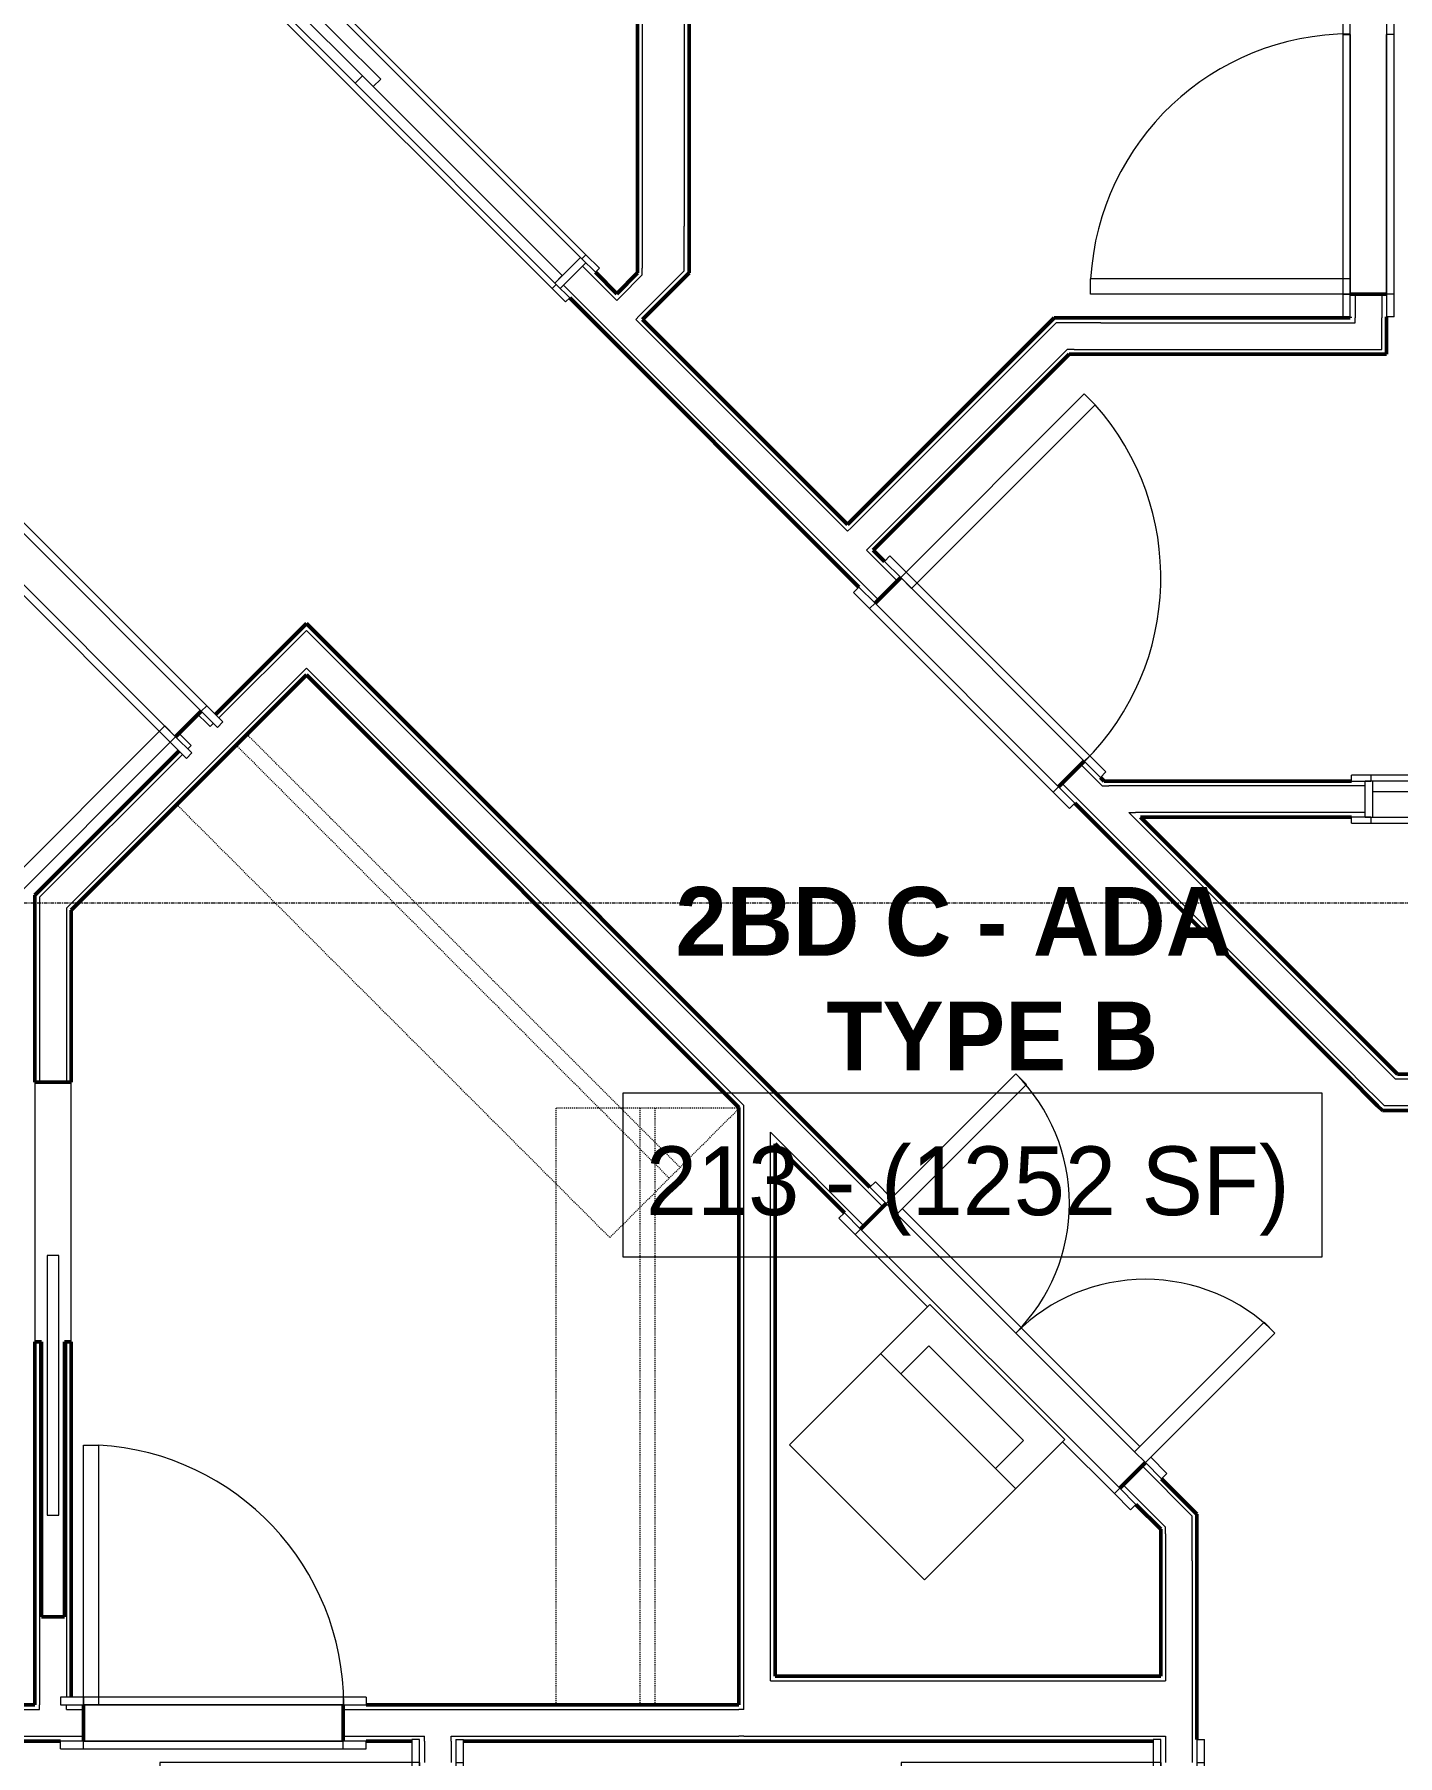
# Model space of a CAD drawing. Header units: inches. Extents: x -4235 to -464, y 9767 to 12359.
# Drawn here: x -2444.6 to -2266.1, y 11423.6 to 11648.9 of the extents above; entities that cross this region are included whole.
import ezdxf

# ---------------------------------------------------------------- set-up
doc = ezdxf.new("R2010")
doc.units = ezdxf.units.IN
doc.header["$MEASUREMENT"] = 0
doc.linetypes.add('Dash', pattern=[0.25, 0.125, -0.125])
doc.linetypes.add('Grid Line 1_2_', pattern=[0.8749999999999999, 0.4999999999999999, -0.125, 0.125, -0.125])
for name, color, linetype, lineweight in [('0-1', 7, 'Continuous', 5), ('0-2', 10, 'Continuous', 9), ('A-AREA-IDEN', 2, 'Continuous', 9), ('A-DOOR-1', 10, 'Continuous', 9), ('A-DOOR-2', 50, 'Continuous', 20), ('A-DOOR-3', 254, 'Continuous', 9), ('A-DOOR-FRAM-1', 10, 'Continuous', 9), ('A-DOOR-FRAM-3', 50, 'Continuous', 20), ('A-WALL-1', 7, 'Continuous', 50), ('A-WALL-2', 250, 'Continuous', 13), ('A-WALL-3', 10, 'Continuous', 9), ('A-WALL-4', 254, 'Continuous', 9), ('I-WALL-1', 7, 'Continuous', 50), ('P-SANR-FIXT-1', 10, 'Continuous', 9), ('Q-CASE-HDLN-1', 10, 'Dash', 9), ('Q-CASE-HDLN-2', 254, 'Dash', 9), ('S-GRID-1', 1, 'Grid Line 1_2_', 9)]:
    doc.layers.add(name, color=color, linetype=linetype, lineweight=lineweight)
doc.styles.add('Century Gothic', font='ufonts.com_century-gothic.ttf', dxfattribs={"height": 8.999999999999991})
doc.styles.add('Century Gothic_B', font='GOTHICB.TTF', dxfattribs={"height": 8.999999999999991})

# ---------------------------------------------------------------- blocks, each defined once
blk = doc.blocks.new('POCKET - FLUSH - 2-10 x 6-8-2882529-BACKGROUND - RCP - 2ND FLOOR')
at = {"layer": 'A-DOOR-2'}
for p, q in [((-39.66666666666676, 0.7499999999999999), (-39.66666666666676, -0.7499999999999999)), ((-5.666666666666763, 0.7499999999999999), (-39.66666666666676, 0.7499999999999999)), ((-5.666666666666763, -0.7499999999999999), (-5.666666666666763, 0.7499999999999999)), ((-39.66666666666676, -0.7499999999999999), (-5.666666666666763, -0.7499999999999999))]:
    blk.add_line(p, q, dxfattribs=at)
blk = doc.blocks.new('OD_CW_Closet - OD_CW_Closet-2622403-BACKGROUND - RCP - 2ND FLOOR')
at = {"layer": 'Q-CASE-HDLN-1'}
for p, q in [((80.93781380260386, 23.99999999999991), (80.85122365353483, 23.99999999999991)), ((80.93781380260386, -1.318944953254685e-13), (80.93781380260386, 23.91340990864868)), ((0.7377049180327883, 12.99999999999987), (80.93781380260386, 12.99999999999987)), ((0.7377049180327883, 10.99999999999987), (80.93781380260386, 10.99999999999987)), ((0.7377049180327883, -1.318944953254685e-13), (80.93781380260386, -1.318944953254685e-13))]:
    blk.add_line(p, q, dxfattribs=at)
at = {"layer": 'Q-CASE-HDLN-2'}
for p, q in [((80.85122365353483, 23.99999999999991), (0.7377049180327829, 23.99999999999991)), ((0.7377049180327883, 23.99999999999991), (0.7377049180327883, -1.332267629550187e-13)), ((80.93781380260386, 23.91340990864868), (80.93781380260386, 23.99999999999991))]:
    blk.add_line(p, q, dxfattribs=at)
blk = doc.blocks.new('OD_CW_Closet - OD_CW_Closet-3118720-BACKGROUND - RCP - 2ND FLOOR')
at = {"layer": 'Q-CASE-HDLN-1'}
for p, q in [((0.7377049180327883, 23.99999999999991), (0.7377049180327883, -1.332267629550187e-13)), ((0.7377049180327883, 12.99999999999987), (78.86219993908216, 12.99999999999987)), ((0.7377049180327883, 10.99999999999987), (78.86219993908216, 10.99999999999987)), ((0.7377049180327883, -1.318944953254685e-13), (78.86219993908216, -1.318944953254685e-13))]:
    blk.add_line(p, q, dxfattribs=at)
at = {"layer": 'Q-CASE-HDLN-2'}
for p, q in [((78.86219993908216, 23.99999999999991), (0.7377049180327829, 23.99999999999991)), ((78.86219993908216, -1.318944953254685e-13), (78.86219993908216, 23.99999999999991))]:
    blk.add_line(p, q, dxfattribs=at)
blk = doc.blocks.new('Stacked Washer and Dryer - 26_x25_ - Private-1352637-BACKGROUND - RCP - 2ND FLOOR')
at = {"layer": 'P-SANR-FIXT-1'}
for p, q in [((26.00000000000047, 12.49999999999967), (8.686384944667224e-13, 12.49999999999967)), ((8.701080220912921e-13, -12.50000000000033), (8.701080220912921e-13, 12.49999999999967)), ((16.90625000000028, 12.49999999999867), (16.90625000000028, -12.50000000000132)), ((26.00000000000047, 12.49999999999967), (26.00000000000047, -12.50000000000033)), ((16.90625000000028, 8.74999999999979), (22.09375000000043, 8.74999999999979)), ((22.09375000000043, 8.74999999999979), (22.09375000000043, -8.749999999999945)), ((22.09375000000043, -8.749999999999945), (16.90625000000028, -8.749999999999945)), ((8.701080220912921e-13, -12.50000000000033), (26.00000000000047, -12.50000000000033))]:
    blk.add_line(p, q, dxfattribs=at)
blk = doc.blocks.new('SWING - DOUBLE - FLUSH - 4-0 x 6-8 - DUMMY-V6-BACKGROUND - RCP - 2ND FLOOR')
at = {"layer": 'A-DOOR-1'}
for p, q in [((-24.00000000000009, 3.375000000000367), (-27.00000000000009, 3.375000000000377)), ((-27.00000000000009, 2.375000000000377), (-27.00000000000009, 3.375000000000377)), ((-27.00000000000009, 2.375000000000377), (-24.00000000000009, 2.375000000000368)), ((-24.00000000000009, 2.375000000000368), (-24.00000000000009, 3.375000000000367)), ((22.00000000000048, 3.374999999999934), (-21.99999999999953, 3.375000000000076)), ((-21.99999999999953, 2.375000000000077), (22.00000000000025, 2.374999999999935)), ((26.9999999999999, 3.375000000000203), (23.99999999999991, 3.375000000000212)), ((23.9999999999999, 2.375000000000213), (23.99999999999991, 3.375000000000212)), ((23.9999999999999, 2.375000000000213), (26.9999999999999, 2.375000000000203)), ((26.9999999999999, 2.375000000000203), (26.9999999999999, 3.375000000000203)), ((-24.00000000000009, -2.374999999999631), (-27.00000000000009, -2.374999999999622)), ((-27.00000000000009, -2.374999999999622), (-27.0000000000001, -3.37499999999962)), ((-27.0000000000001, -3.37499999999962), (-24.0000000000001, -3.374999999999631)), ((23.9999999999999, -2.375000000000071), (-24.00000000000009, -2.374999999999915)), ((-24.00000000000009, -2.374999999999631), (-24.0000000000001, -3.374999999999631)), ((-24.0000000000001, -3.374999999999915), (-10.59975567375216, -3.374999999999958)), ((14.40024432624845, -3.375000000000039), (23.9999999999999, -3.37500000000007)), ((26.9999999999999, -2.374999999999796), (23.9999999999999, -2.374999999999786)), ((23.9999999999999, -2.374999999999786), (23.9999999999999, -3.374999999999786)), ((23.9999999999999, -3.374999999999786), (26.99999999999989, -3.374999999999795)), ((26.9999999999999, -2.374999999999796), (26.99999999999989, -3.374999999999795))]:
    blk.add_line(p, q, dxfattribs=at)
for centre, radius, start, end in [((-24.00000000000009, 2.375000000000096), 24.00000000000002, 359.9999999999992, 89.99999999999959), ((23.9999999999999, 2.375000000000096), 23.99999999999998, 90.00000000000041, 180.0000000000005)]:
    blk.add_arc(centre, radius, start, end, dxfattribs=at)
at = {"layer": 'A-DOOR-2'}
for p, q in [((-24.00000000000009, 2.375000000000104), (-24.00000000000004, 26.37500000000011)), ((-24.00000000000004, 26.37500000000011), (-22.00000000000004, 26.3750000000001)), ((-22.00000000000004, 26.3750000000001), (-22.00000000000009, 2.375000000000104)), ((23.99999999999985, 26.37500000000011), (21.99999999999985, 26.3750000000001)), ((21.99999999999985, 26.3750000000001), (21.99999999999989, 2.375000000000104)), ((23.9999999999999, 2.375000000000104), (23.99999999999985, 26.37500000000011)), ((-22.00000000000009, 2.375000000000099), (-24.00000000000009, 2.375000000000104)), ((21.99999999999989, 2.375000000000099), (23.9999999999999, 2.375000000000104))]:
    blk.add_line(p, q, dxfattribs=at)
at = {"layer": 'A-DOOR-3'}
for p, q in [((-24.00000000000009, 2.375000000000084), (-21.99999999999953, 2.375000000000077)), ((22.00000000000025, 2.374999999999935), (23.9999999999999, 2.374999999999929))]:
    blk.add_line(p, q, dxfattribs=at)
blk = doc.blocks.new('SWING - SINGLE - FLUSH - 2-10 x 6-8 - PRIVACY-3199405-BACKGROUND - RCP - 2ND FLOOR')
at = {"layer": 'A-DOOR-1'}
blk.add_arc((17.00000000000093, -2.374999999999297), 34.06659275674493, 179.9999999999998, 266.6343130016129, dxfattribs=at)
at = {"layer": 'A-DOOR-2'}
for p, q in [((15, -2.374999999999781), (15, -36.38283353955165)), ((17.00000000000093, -2.374999999999781), (15, -2.374999999999781)), ((17.00000000000093, -2.374999999999781), (17.00000000000093, -36.38283353955165)), ((17.00000000000093, -36.38283353955165), (15, -36.38283353955165))]:
    blk.add_line(p, q, dxfattribs=at)
at = {"layer": 'A-DOOR-FRAM-1'}
for p, q in [((-16.99999999999997, 3.375000000000138), (-20, 3.375000000000143)), ((-20, 3.375000000000143), (-20, 2.375000000000144)), ((-20, 2.375000000000144), (-16.99999999999997, 2.375000000000138)), ((17.00000000000041, 3.37499999999979), (-16.99999999999997, 3.374999999999853)), ((-16.99999999999997, 3.375000000000138), (-16.99999999999997, 2.375000000000138)), ((-16.99999999999997, 2.374999999999854), (17.00000000000041, 2.374999999999791)), ((19.99999999999999, 3.375000000000069), (17.00000000000041, 3.375000000000074)), ((17.00000000000041, 3.375000000000074), (17.00000000000041, 2.375000000000075)), ((17.00000000000041, 2.375000000000075), (19.99999999999999, 2.375000000000069)), ((19.99999999999999, 3.375000000000069), (19.99999999999999, 2.375000000000069)), ((-16.99999999999997, -2.374999999999861), (-19.99999999999998, -2.374999999999855)), ((-19.99999999999998, -3.374999999999855), (-19.99999999999998, -2.374999999999855)), ((-19.99999999999998, -3.374999999999855), (-16.99999999999997, -3.37499999999986)), ((17.00000000000001, -2.375000000000208), (-16.99999999999997, -2.375000000000145)), ((-16.99999999999997, -3.37499999999986), (-16.99999999999997, -2.374999999999861)), ((-16.99999999999997, -3.375000000000145), (17.00000000000001, -3.375000000000209)), ((20.00000000000001, -2.37499999999993), (17.00000000000001, -2.374999999999924)), ((17.00000000000001, -3.374999999999924), (17.00000000000001, -2.374999999999924)), ((17.00000000000001, -3.374999999999924), (20.00000000000001, -3.374999999999929)), ((20.00000000000001, -3.374999999999929), (20.00000000000001, -2.37499999999993))]:
    blk.add_line(p, q, dxfattribs=at)
blk = doc.blocks.new('SWING - SINGLE - FLUSH - 2-10 x 6-8 - PRIVACY-3199407-BACKGROUND - RCP - 2ND FLOOR')
at = {"layer": 'A-DOOR-1'}
blk.add_arc((17.00000000000093, 2.374999999999297), 34.06659275674493, 93.36568699838678, 179.9999999999998, dxfattribs=at)
at = {"layer": 'A-DOOR-2'}
for p, q in [((15, 2.374999999999781), (15, 36.38283353955165)), ((17.00000000000093, 36.38283353955165), (15, 36.38283353955165)), ((17.00000000000093, 2.374999999999781), (17.00000000000093, 36.38283353955165)), ((17.00000000000093, 2.374999999999781), (15, 2.374999999999781))]:
    blk.add_line(p, q, dxfattribs=at)
at = {"layer": 'A-DOOR-FRAM-1'}
for p, q in [((-16.99999999999997, 3.37499999999986), (-19.99999999999998, 3.374999999999855)), ((-19.99999999999998, 2.374999999999855), (-19.99999999999998, 3.374999999999855)), ((-19.99999999999998, 2.374999999999855), (-16.99999999999997, 2.374999999999861)), ((17.00000000000001, 3.37499999999964), (-16.99999999999997, 3.374999999999576)), ((-16.99999999999997, 2.374999999999861), (-16.99999999999997, 3.37499999999986)), ((-16.99999999999997, 2.374999999999577), (17.00000000000001, 2.37499999999964)), ((20.00000000000001, 3.374999999999929), (17.00000000000001, 3.374999999999924)), ((17.00000000000001, 2.374999999999924), (17.00000000000001, 3.374999999999924)), ((17.00000000000001, 2.374999999999924), (20.00000000000001, 2.37499999999993)), ((20.00000000000001, 2.37499999999993), (20.00000000000001, 3.374999999999929)), ((-16.99999999999997, -2.375000000000138), (-20, -2.375000000000144)), ((-20, -2.375000000000144), (-20, -3.375000000000143)), ((-20, -3.375000000000143), (-16.99999999999997, -3.375000000000138)), ((17.00000000000041, -2.375000000000359), (-16.99999999999997, -2.375000000000422)), ((-16.99999999999997, -2.375000000000138), (-16.99999999999997, -3.375000000000138)), ((-16.99999999999997, -3.375000000000422), (17.00000000000041, -3.375000000000358)), ((19.99999999999999, -2.375000000000069), (17.00000000000041, -2.375000000000075)), ((17.00000000000041, -2.375000000000075), (17.00000000000041, -3.375000000000074)), ((17.00000000000041, -3.375000000000074), (19.99999999999999, -3.375000000000069)), ((19.99999999999999, -2.375000000000069), (19.99999999999999, -3.375000000000069))]:
    blk.add_line(p, q, dxfattribs=at)
blk = doc.blocks.new('SWING - SINGLE - FLUSH - 2-10 x 6-8 - PASSAGE-3199423-BACKGROUND - RCP - 2ND FLOOR')
at = {"layer": 'A-DOOR-1'}
blk.add_arc((17.00000000000093, -2.374999999999297), 34.06659275674493, 179.9999999999998, 266.6343130016129, dxfattribs=at)
at = {"layer": 'A-DOOR-2'}
for p, q in [((15, -2.374999999999781), (15, -36.38283353955165)), ((17.00000000000093, -2.374999999999781), (15, -2.374999999999781)), ((17.00000000000093, -2.374999999999781), (17.00000000000093, -36.38283353955165)), ((17.00000000000093, -36.38283353955165), (15, -36.38283353955165))]:
    blk.add_line(p, q, dxfattribs=at)
at = {"layer": 'A-DOOR-FRAM-1'}
for p, q in [((-16.99999999999997, 3.375000000000138), (-20, 3.375000000000143)), ((-20, 3.375000000000143), (-20, 2.375000000000144)), ((-20, 2.375000000000144), (-16.99999999999997, 2.375000000000138)), ((17.00000000000041, 3.37499999999979), (-16.99999999999997, 3.374999999999853)), ((-16.99999999999997, 3.375000000000138), (-16.99999999999997, 2.375000000000138)), ((-16.99999999999997, 2.374999999999854), (17.00000000000041, 2.374999999999791)), ((19.99999999999999, 3.375000000000069), (17.00000000000041, 3.375000000000074)), ((17.00000000000041, 3.375000000000074), (17.00000000000041, 2.375000000000075)), ((17.00000000000041, 2.375000000000075), (19.99999999999999, 2.375000000000069)), ((19.99999999999999, 3.375000000000069), (19.99999999999999, 2.375000000000069)), ((-16.99999999999997, -2.374999999999861), (-19.99999999999998, -2.374999999999855)), ((-19.99999999999998, -3.374999999999855), (-19.99999999999998, -2.374999999999855)), ((-19.99999999999998, -3.374999999999855), (-16.99999999999997, -3.37499999999986)), ((17.00000000000001, -2.375000000000208), (-16.99999999999997, -2.375000000000145)), ((-16.99999999999997, -3.37499999999986), (-16.99999999999997, -2.374999999999861)), ((-16.99999999999997, -3.375000000000145), (17.00000000000001, -3.375000000000209)), ((20.00000000000001, -2.37499999999993), (17.00000000000001, -2.374999999999924)), ((17.00000000000001, -3.374999999999924), (17.00000000000001, -2.374999999999924)), ((17.00000000000001, -3.374999999999924), (20.00000000000001, -3.374999999999929)), ((20.00000000000001, -3.374999999999929), (20.00000000000001, -2.37499999999993))]:
    blk.add_line(p, q, dxfattribs=at)
blk = doc.blocks.new('SLIDING - FLUSH - 6-0 x 6-8-3203587-BACKGROUND - RCP - 2ND FLOOR')
at = {"layer": 'A-DOOR-1'}
for p, q in [((-38.75000000000009, 2.250000000000026), (-38.75000000000009, 3.000000000000026)), ((-36.25000000000009, 3.000000000000027), (-38.7500000000001, 3.000000000000027)), ((36.24999999999986, 2.999999999999741), (-36.25000000000009, 2.999999999999741)), ((-36.25000000000011, 3.000000000000026), (-36.25000000000011, 2.250000000000026)), ((36.24999999999987, 2.250000000000026), (36.24999999999987, 3.000000000000026)), ((36.24999999999986, 3.000000000000026), (38.74999999999987, 3.000000000000026)), ((38.74999999999987, 3.000000000000026), (38.74999999999987, 2.250000000000026)), ((-38.75000000000011, 2.250000000000026), (-36.2500000000001, 2.250000000000026)), ((0.9999999999999057, 2.250000000000026), (-36.0000000000001, 2.250000000000026)), ((-36.0000000000001, 2.250000000000026), (-36.0000000000001, 0.8750000000000002)), ((-36.0000000000001, 0.8750000000000002), (0.9999999999999057, 0.8750000000000002)), ((35.99999999999987, 0.8750000000000002), (-1.000000000000097, 0.8750000000000002)), ((-1.000000000000095, 0.8750000000000002), (-1.000000000000095, -0.4999999999999985)), ((0.9999999999999057, 2.250000000000026), (0.9999999999999057, 0.8750000000000002)), ((35.99999999999987, 0.8750000000000002), (35.99999999999987, -0.4999999999999985)), ((38.74999999999987, 2.250000000000026), (36.24999999999986, 2.250000000000026)), ((-1.000000000000095, -0.4999999999999985), (35.99999999999988, -0.4999999999999985)), ((-38.75000000000009, -3.250000000038329), (-38.75000000000009, -2.500000000038329)), ((-36.25000000000007, -2.500000000038094), (-38.75000000000008, -2.500000000038078)), ((-38.75000000000006, -3.250000000038078), (-36.25000000000007, -3.250000000038094)), ((-36.25000000000008, -2.500000000038329), (-36.25000000000008, -3.250000000038329)), ((-36.25000000000008, -3.250000000038614), (36.24999999999989, -3.250000000038849)), ((36.24999999999989, -2.500000000038563), (38.74999999999989, -2.500000000038579)), ((36.24999999999989, -3.250000000038563), (36.24999999999989, -2.500000000038563)), ((38.74999999999989, -3.250000000038579), (36.24999999999989, -3.250000000038563)), ((38.74999999999989, -2.500000000038579), (38.74999999999989, -3.250000000038579))]:
    blk.add_line(p, q, dxfattribs=at)
at = {"layer": 'A-DOOR-FRAM-1'}
for p, q in [((-36.00000000000009, 2.249999999999958), (-37.0000000000001, 2.249999999999958)), ((-37.0000000000001, -2.500000000038503), (-37.0000000000001, 2.249999999999958)), ((-36.00000000000009, 2.249999999999958), (-36.00000000000009, -2.500000000038503)), ((35.99999999999988, 2.249999999999674), (0.9999999999997619, 2.249999999999674)), ((35.99999999999988, -2.500000000038503), (35.99999999999988, 2.249999999999958)), ((35.99999999999988, 2.249999999999958), (36.99999999999989, 2.249999999999958)), ((36.99999999999989, 2.249999999999958), (36.99999999999989, -2.500000000038503)), ((-37.00000000000011, -2.500000000038503), (-36.00000000000008, -2.500000000038503)), ((-36.00000000000007, -2.500000000038788), (35.99999999999988, -2.500000000038788)), ((36.99999999999989, -2.500000000038503), (35.99999999999988, -2.500000000038503))]:
    blk.add_line(p, q, dxfattribs=at)
blk = doc.blocks.new('CTR - 1st Phase - Unit Layouts_rvt-1-BACKGROUND - RCP - 2ND FLOOR')
at = {"layer": 'A-WALL-1'}
for p, q in [((-2365.589106086601, 11617.70197255843), (-2365.589106086474, 11679.36439611054)), ((-2358.839106086474, 11679.36439611052), (-2358.839106086587, 11624.45197255842)), ((-2358.839106086586, 11624.45197255842), (-2358.839106086599, 11618.61834161363)), ((-2371.106852005742, 11617.79735240977), (-2368.300289120515, 11614.99078952453)), ((-2368.300289120514, 11614.99078952453), (-2365.589106086601, 11617.70197255843)), ((-2358.839106086601, 11617.73445813714), (-2364.941531909886, 11611.63203231388)), ((-2358.839106086599, 11618.61834161363), (-2358.839106086601, 11617.73445813714)), ((-2336.604705486872, 11576.57769146945), (-2374.465609216357, 11614.43859519911)), ((-2272.24655082043, 11614.94275067046), (-2267.49655082043, 11614.94275067045)), ((-2364.941531909885, 11611.63203231388), (-2338.071474224867, 11584.76197462874)), ((-2338.071474224868, 11584.76197462874), (-2311.015698182682, 11611.81775067079)), ((-2311.015698182682, 11611.81775067079), (-2310.131814706198, 11611.81775067079)), ((-2310.131814706198, 11611.81775067079), (-2304.29818376141, 11611.81775067077)), ((-2304.29818376141, 11611.81775067077), (-2272.246550820438, 11611.81775067069)), ((-2272.246550820438, 11611.81775067069), (-2272.246550820438, 11611.94275067046)), ((-2267.496550820437, 11611.94275067045), (-2267.496550820438, 11611.81775067067)), ((-2267.496550820438, 11611.81775067067), (-2267.496550820449, 11607.69275067067)), ((-2267.496550820449, 11607.69275067067), (-2267.49655082045, 11607.06775067067)), ((-2309.048183761423, 11607.06775067078), (-2334.712717014239, 11581.4032174181)), ((-2267.49655082045, 11607.06775067067), (-2309.048183761423, 11607.06775067078)), ((-2334.712717014239, 11581.4032174181), (-2333.245948276228, 11579.93644868008)), ((-2331.124627932674, 11577.81512833652), (-2334.483385143318, 11574.45637112589)), ((-2420.85014586132, 11559.88263889425), (-2408.947549040232, 11571.78523571534)), ((-2408.947549040232, 11571.78523571534), (-2408.505607301992, 11571.3432939771)), ((-2408.505607301992, 11571.3432939771), (-2405.588791829605, 11568.42647850469)), ((-2405.588791829605, 11568.42647850469), (-2335.143278752656, 11497.98096542737)), ((-2408.947549040242, 11565.06772129406), (-2439.748736683343, 11534.26653365097)), ((-2352.298736657475, 11508.41890891099), (-2408.947549040242, 11565.06772129406)), ((-2426.065058372575, 11556.96582342187), (-2422.706301161939, 11560.3245806325)), ((-2444.498736683344, 11536.23404807224), (-2425.62311663433, 11555.10966812125)), ((-2310.441754583028, 11550.41474056549), (-2307.082997372385, 11553.77349777612)), ((-2304.961677028831, 11551.65217743256), (-2304.483382965062, 11551.17388336879)), ((-2304.483382965062, 11551.17388336879), (-2272.074606593505, 11551.1738833687)), ((-2272.800897384926, 11512.77388336722), (-2308.320434239474, 11548.29342022193)), ((-2272.074606593517, 11546.4238833687), (-2299.733382965071, 11546.42388336877)), ((-2299.733382965071, 11546.42388336877), (-2266.083382963656, 11512.7738833672)), ((-2444.498736683344, 11535.35016459576), (-2444.498736683344, 11536.23404807224)), ((-2444.498736683345, 11529.51653365097), (-2444.498736683344, 11535.35016459576)), ((-2439.748736683344, 11534.26653365097), (-2439.748736683345, 11511.71600593137)), ((-2444.498736683345, 11511.71600593137), (-2444.498736683344, 11529.51653365097)), ((-2439.748736683345, 11511.71600593137), (-2444.498736683345, 11511.71600593137)), ((-2268.675897384936, 11508.64888336721), (-2272.800897384926, 11512.77388336722)), ((-2266.083382963656, 11512.7738833672), (-2108.723736656827, 11512.77388336687)), ((-2268.050897384937, 11508.02388336721), (-2268.675897384936, 11508.64888336721)), ((-2352.298736657637, 11430.20458046125), (-2352.298736657475, 11508.41890891099)), ((-2243.525738337171, 11508.02388336716), (-2268.050897384937, 11508.02388336721)), ((-2338.502035963303, 11494.62220821675), (-2347.548736657485, 11503.66890891098)), ((-2347.548736657485, 11503.66890891098), (-2347.548736657629, 11433.95458046125)), ((-2333.021958409101, 11495.85964508381), (-2336.380715619746, 11492.50088787318)), ((-2444.498736683348, 11430.2045804612), (-2444.498736683346, 11477.71600593137)), ((-2444.498736683346, 11477.71600593137), (-2443.623736683346, 11477.71600593137)), ((-2443.623736683346, 11477.71600593137), (-2443.623736683347, 11441.71600593137)), ((-2440.623736683347, 11441.71600593137), (-2440.623736683346, 11477.71600593137)), ((-2440.623736683346, 11477.71600593137), (-2439.748736683346, 11477.71600593137)), ((-2439.748736683346, 11477.71600593137), (-2439.748736683348, 11431.2045804612)), ((-2302.43959012288, 11458.55976237614), (-2299.080832912234, 11461.91851958676)), ((-2296.959512568683, 11459.7971992432), (-2292.323736643907, 11455.1614233184)), ((-2297.073736643908, 11453.19390889714), (-2300.318269779327, 11456.43844203257)), ((-2292.323736643907, 11455.1614233184), (-2292.323736643908, 11454.27753984192)), ((-2297.073736643926, 11433.95458046128), (-2297.073736643908, 11453.19390889714)), ((-2292.323736643908, 11454.27753984192), (-2292.323736643913, 11448.44390889712)), ((-2292.323736643913, 11448.44390889712), (-2292.323736643934, 11425.64888333961)), ((-2443.623736683347, 11441.71600593137), (-2440.623736683347, 11441.71600593137)), ((-2508.873736679128, 11430.20458046117), (-2444.498736683348, 11430.2045804612)), ((-2438.123736683339, 11430.2045804612), (-2438.123736683337, 11425.4545804612)), ((-2404.123736683337, 11425.45458046122), (-2404.12373668334, 11430.20458046122)), ((-2401.123736683339, 11430.20458046122), (-2352.298736657637, 11430.20458046125)), ((-2441.123736683337, 11425.4545804612), (-2508.873736679126, 11425.45458046117)), ((-2395.123736781728, 11425.45458046123), (-2401.123736683337, 11425.45458046122)), ((-2352.298736657647, 11425.45458046125), (-2388.373736781727, 11425.45458046123)), ((-2351.673736657647, 11425.45458046125), (-2352.298736657647, 11425.45458046125)), ((-2347.548736657647, 11425.45458046125), (-2351.673736657647, 11425.45458046125))]:
    blk.add_line(p, q, dxfattribs=at)
at = {"layer": 'A-WALL-2'}
for p, q in [((-2364.964106086473, 11679.36439611054), (-2364.964106086599, 11618.32697255843)), ((-2359.464106086473, 11679.36439611052), (-2359.464106086588, 11623.82697255842)), ((-2359.46410608659, 11622.94308908193), (-2359.464106086588, 11623.82697255842)), ((-2359.4641060866, 11617.99334161363), (-2359.46410608659, 11622.94308908193)), ((-2372.78623061103, 11618.59284753858), (-2368.300289120516, 11614.10690604804)), ((-2364.964106086601, 11617.44308908195), (-2367.858347382274, 11614.54884778629)), ((-2359.4641060866, 11617.99334161363), (-2365.383473648126, 11612.07397405213)), ((-2364.964106086601, 11617.44308908195), (-2364.964106086599, 11618.32697255843)), ((-2375.26110434519, 11616.11797380443), (-2334.041443405074, 11574.89831286413)), ((-2368.300289120516, 11614.10690604804), (-2367.858347382274, 11614.54884778629)), ((-2271.62155082043, 11614.94275067046), (-2271.621550820438, 11611.81775067068)), ((-2268.12155082043, 11614.94275067045), (-2268.121550820438, 11611.81775067068)), ((-2365.825415386369, 11611.63203231389), (-2365.383473648126, 11612.07397405213)), ((-2365.825415386369, 11611.63203231389), (-2338.071474224871, 11583.87809115226)), ((-2337.629532486627, 11584.3200328905), (-2310.7568147062, 11611.19275067079)), ((-2305.807067237895, 11611.19275067077), (-2310.7568147062, 11611.19275067079)), ((-2304.923183761411, 11611.19275067077), (-2305.807067237895, 11611.19275067077)), ((-2304.923183761412, 11611.19275067077), (-2271.62155082044, 11611.19275067068)), ((-2271.62155082044, 11611.19275067068), (-2271.621550820438, 11611.81775067069)), ((-2268.121550820439, 11611.19275067067), (-2268.121550820438, 11611.81775067068)), ((-2268.121550820449, 11607.69275067067), (-2268.121550820439, 11611.19275067067)), ((-2335.154658752479, 11581.84515915634), (-2309.307067237903, 11607.69275067078)), ((-2308.423183761419, 11607.69275067078), (-2309.307067237904, 11607.69275067078)), ((-2308.42318376142, 11607.69275067078), (-2268.121550820449, 11607.69275067067)), ((-2338.071474224871, 11583.87809115226), (-2337.629532486627, 11584.3200328905)), ((-2335.596600490723, 11581.4032174181), (-2335.154658752479, 11581.84515915634)), ((-2335.596600490723, 11581.4032174181), (-2331.566569670917, 11577.37318659828)), ((-2408.947549040233, 11570.90135223885), (-2420.408204123079, 11559.44069715601)), ((-2406.472675306087, 11568.42647850469), (-2408.947549040234, 11570.90135223885)), ((-2406.030733567847, 11567.98453676645), (-2406.472675306087, 11568.42647850469)), ((-2406.030733567848, 11567.98453676645), (-2333.463900147344, 11495.41770334557)), ((-2408.947549040241, 11565.95160477054), (-2440.373736683344, 11534.52541712745)), ((-2408.505607302, 11565.5096630323), (-2408.947549040241, 11565.95160477054)), ((-2408.505607302, 11565.5096630323), (-2351.673736657475, 11508.67779238748)), ((-2421.999194380746, 11558.73359037483), (-2423.148242900181, 11559.88263889427)), ((-2421.999194380746, 11558.73359037483), (-2421.557252642504, 11558.29164863659)), ((-2421.115310904265, 11558.73359037483), (-2421.557252642504, 11558.29164863659)), ((-2424.4740681149, 11556.25871664068), (-2425.623116634334, 11557.40776516011)), ((-2424.474068114899, 11556.25871664068), (-2424.032126376658, 11555.81677490243)), ((-2424.032126376658, 11555.81677490243), (-2424.474068114901, 11555.37483316419)), ((-2425.181174896089, 11554.667726383), (-2443.873736683344, 11535.97516459576)), ((-2307.524939110627, 11553.33155603788), (-2304.742266441547, 11550.54888336879)), ((-2309.999812844786, 11550.85668230373), (-2271.917013908443, 11512.77388336722)), ((-2304.742266441547, 11550.54888336879), (-2303.858382965062, 11550.54888336879)), ((-2270.324606593506, 11550.5488833687), (-2303.858382965063, 11550.54888336878)), ((-2301.242266441554, 11547.04888336878), (-2300.358382965071, 11547.04888336877)), ((-2301.242266441555, 11547.04888336878), (-2266.967266440139, 11512.77388336721)), ((-2270.324606593515, 11547.0488833687), (-2300.35838296507, 11547.04888336877)), ((-2443.873736683344, 11535.97516459576), (-2443.873736683344, 11531.02541712745)), ((-2440.373736683344, 11534.52541712745), (-2440.373736683344, 11533.64153365097)), ((-2440.373736683344, 11533.64153365097), (-2440.373736683345, 11511.71600593137)), ((-2443.873736683344, 11531.02541712745), (-2443.873736683344, 11530.14153365097)), ((-2443.873736683344, 11530.14153365097), (-2443.873736683345, 11511.71600593137)), ((-2271.917013908443, 11512.77388336722), (-2271.292013908444, 11512.14888336721)), ((-2271.292013908444, 11512.14888336721), (-2267.792013908454, 11508.64888336721)), ((-2266.967266440139, 11512.77388336721), (-2266.34226644014, 11512.1488833672)), ((-2108.098736656827, 11512.14888336687), (-2266.34226644014, 11512.1488833672)), ((-2351.673736657476, 11507.79390891099), (-2351.673736657475, 11508.67779238748)), ((-2242.900738337169, 11508.64888336716), (-2267.792013908454, 11508.64888336721)), ((-2351.673736657638, 11429.57958046125), (-2351.673736657476, 11507.79390891099)), ((-2348.173736657482, 11505.17779238747), (-2335.938773881503, 11492.94282961142)), ((-2348.173736657484, 11504.29390891098), (-2348.173736657482, 11505.17779238747)), ((-2348.17373665763, 11433.32958046125), (-2348.173736657484, 11504.29390891098)), ((-2443.873736683346, 11477.71600593137), (-2443.873736683348, 11430.2045804612)), ((-2440.373736683346, 11477.71600593137), (-2440.373736683348, 11431.2045804612)), ((-2299.522774650477, 11461.47657784852), (-2292.948736643907, 11454.90253984192)), ((-2301.997648384636, 11459.00170411438), (-2296.448736643908, 11453.45279237362)), ((-2292.948736643911, 11449.9527923736), (-2292.948736643907, 11454.90253984192)), ((-2296.448736643909, 11452.56890889713), (-2296.448736643908, 11453.45279237362)), ((-2296.448736643909, 11452.56890889714), (-2296.448736643927, 11433.32958046128)), ((-2292.948736643913, 11449.06890889712), (-2292.948736643911, 11449.9527923736)), ((-2292.948736643913, 11449.06890889712), (-2292.948736643937, 11422.6488833396)), ((-2348.17373665763, 11433.32958046125), (-2347.54873665763, 11433.32958046125)), ((-2347.54873665763, 11433.32958046125), (-2297.073736643927, 11433.32958046128)), ((-2297.073736643927, 11433.32958046128), (-2296.448736643927, 11433.32958046128)), ((-2508.248736679127, 11429.57958046117), (-2443.873736683348, 11429.5795804612)), ((-2443.873736683347, 11429.5795804612), (-2443.873736683347, 11430.2045804612)), ((-2440.373736683348, 11429.5795804612), (-2440.373736683347, 11430.2045804612)), ((-2440.373736683348, 11429.5795804612), (-2438.123736683339, 11429.5795804612)), ((-2404.123736683339, 11429.57958046122), (-2352.298736657638, 11429.57958046125)), ((-2351.673736657638, 11429.57958046125), (-2352.298736657638, 11429.57958046125)), ((-2508.248736679125, 11426.07958046117), (-2438.123736683337, 11426.0795804612)), ((-2404.123736683337, 11426.07958046122), (-2393.498736781728, 11426.07958046123)), ((-2393.498736781728, 11425.45458046123), (-2393.498736781728, 11426.07958046123)), ((-2393.498736781728, 11425.45458046123), (-2393.498736781728, 11422.64888334244)), ((-2389.998736781728, 11425.45458046123), (-2389.998736781728, 11426.07958046123)), ((-2389.998736781728, 11426.07958046123), (-2352.298736657645, 11426.07958046125)), ((-2389.998736781728, 11425.45458046123), (-2389.998736781728, 11422.64888334244)), ((-2351.673736657645, 11426.07958046125), (-2352.298736657645, 11426.07958046125)), ((-2351.673736657645, 11426.07958046125), (-2348.173736657646, 11426.07958046125)), ((-2348.173736657646, 11426.07958046125), (-2347.548736657645, 11426.07958046125)), ((-2347.548736657645, 11426.07958046125), (-2297.073736643933, 11426.07958046128)), ((-2297.073736643934, 11426.07958046128), (-2296.448736643933, 11426.07958046128)), ((-2296.448736643934, 11426.07958046128), (-2296.448736643937, 11422.64888333961))]:
    blk.add_line(p, q, dxfattribs=at)
at = {"layer": 'A-WALL-3'}
for p, q in [((-2272.246550820344, 11648.94275067046), (-2272.24655082043, 11614.94275067046)), ((-2267.49655082043, 11614.94275067044), (-2267.496550820344, 11648.94275067044)), ((-2372.344288872789, 11619.03478927682), (-2375.703046083433, 11615.67603206619)), ((-2422.706301161939, 11560.3245806325), (-2446.747931722282, 11584.36621119285)), ((-2450.106688932919, 11581.00745398221), (-2426.065058372576, 11556.96582342187)), ((-2307.082997372385, 11553.77349777612), (-2331.124627932673, 11577.81512833652)), ((-2334.483385143316, 11574.45637112589), (-2310.441754583028, 11550.41474056549)), ((-2270.324606593516, 11546.42388336869), (-2270.324606593504, 11551.17388336869)), ((-2444.498736683345, 11511.71600593137), (-2444.498736683346, 11477.71600593137)), ((-2439.748736683346, 11477.71600593137), (-2439.748736683345, 11511.71600593137)), ((-2300.495046474606, 11463.33273314914), (-2331.607744846732, 11494.44543152143)), ((-2336.380715619747, 11492.50088787318), (-2302.439590122883, 11458.55976237614)), ((-2404.12373668334, 11430.20458046122), (-2438.12373668334, 11430.2045804612)), ((-2438.123736683337, 11425.4545804612), (-2404.123736683337, 11425.45458046122))]:
    blk.add_line(p, q, dxfattribs=at)
at = {"layer": 'A-WALL-4'}
for p, q in [((-2267.49655082043, 11614.94275067045), (-2272.24655082043, 11614.94275067046)), ((-2331.124627932673, 11577.81512833652), (-2334.483385143316, 11574.45637112589)), ((-2426.065058372576, 11556.96582342187), (-2422.706301161939, 11560.3245806325)), ((-2307.082997372385, 11553.77349777612), (-2310.441754583028, 11550.41474056549)), ((-2444.498736683345, 11511.71600593137), (-2439.748736683345, 11511.71600593137)), ((-2336.380715619745, 11492.50088787318), (-2333.021958409101, 11495.85964508381)), ((-2331.607744846732, 11494.44543152143), (-2333.021958409102, 11495.85964508381)), ((-2443.623736683347, 11477.71600593137), (-2444.498736683346, 11477.71600593137)), ((-2443.623736683348, 11441.71600593137), (-2443.623736683347, 11477.71600593137)), ((-2439.748736683346, 11477.71600593137), (-2440.623736683346, 11477.71600593137)), ((-2440.623736683346, 11477.71600593137), (-2440.623736683347, 11441.71600593137)), ((-2302.43959012288, 11458.55976237614), (-2299.080832912236, 11461.91851958676)), ((-2299.080832912238, 11461.91851958676), (-2300.495046474606, 11463.33273314914)), ((-2440.623736683347, 11441.71600593137), (-2443.623736683348, 11441.71600593137)), ((-2438.123736683337, 11425.4545804612), (-2438.12373668334, 11430.2045804612)), ((-2404.12373668334, 11430.20458046122), (-2404.123736683337, 11425.45458046122))]:
    blk.add_line(p, q, dxfattribs=at)
at = {"layer": 'I-WALL-1'}
for p, q in [((-2347.548736657629, 11433.95458046125), (-2297.073736643926, 11433.95458046128)), ((-2298.073736643934, 11425.45458046128), (-2347.548736657647, 11425.45458046125))]:
    blk.add_line(p, q, dxfattribs=at)
at = {"layer": '0-2'}
for name, p, rotation in [('SLIDING - FLUSH - 6-0 x 6-8-3203587-BACKGROUND - RCP - 2ND FLOOR', (-2400.275006729602, 11643.42997322782), 134.9999999998699), ('SWING - SINGLE - FLUSH - 2-10 x 6-8 - PRIVACY-3199405-BACKGROUND - RCP - 2ND FLOOR', (-2269.871550820386, 11631.94275067045), 269.9999999998544), ('SWING - SINGLE - FLUSH - 2-10 x 6-8 - PRIVACY-3199405-BACKGROUND - RCP - 2ND FLOOR', (-2320.78319125785, 11564.114934451), 134.9999999998699), ('SWING - SINGLE - FLUSH - 2-10 x 6-8 - PRIVACY-3199405-BACKGROUND - RCP - 2ND FLOOR', (-2436.406495047429, 11570.66601730736), 314.9999999999997), ('OD_CW_Closet - OD_CW_Closet-2622403-BACKGROUND - RCP - 2ND FLOOR', (-2426.43974795937, 11548.61879467523), 314.9999999999441), ('SWING - DOUBLE - FLUSH - 4-0 x 6-8 - DUMMY-V6-BACKGROUND - RCP - 2ND FLOOR', (-2317.73077426599, 11477.20970372997), 314.9999999998498), ('OD_CW_Closet - OD_CW_Closet-3118720-BACKGROUND - RCP - 2ND FLOOR', (-2376.298736679344, 11509.06678040034), 269.9999999999413), ('POCKET - FLUSH - 2-10 x 6-8-2882529-BACKGROUND - RCP - 2ND FLOOR', (-2442.123736683345, 11494.71600593137), 89.99999999999787), ('Stacked Washer and Dryer - 26_x25_ - Private-1352637-BACKGROUND - RCP - 2ND FLOOR', (-2336.861662674791, 11455.3914640233), 44.99999999982239), ('SWING - SINGLE - FLUSH - 2-10 x 6-8 - PASSAGE-3199423-BACKGROUND - RCP - 2ND FLOOR', (-2421.123736683338, 11427.82958046121), 180), ('SWING - SINGLE - FLUSH - 2-10 x 6-8 - PRIVACY-3199407-BACKGROUND - RCP - 2ND FLOOR', (-2391.748736781732, 11405.64888334244), 89.99999999998862), ('SWING - SINGLE - FLUSH - 2-10 x 6-8 - PRIVACY-3199407-BACKGROUND - RCP - 2ND FLOOR', (-2294.698736643953, 11405.64888333961), 89.99999999994733)]:
    blk.add_blockref(name, p, dxfattribs=dict(at, rotation=rotation))
blk.add_blockref('SLIDING - FLUSH - 6-0 x 6-8-3203587-BACKGROUND - RCP - 2ND FLOOR', (-2233.32460659351, 11548.9238833686), dxfattribs=at)
blk = doc.blocks.new('HOLLOW METAL - UNIT DOOR-2191978-BACKGROUND - RCP - 2ND FLOOR')
at = {"layer": 'A-DOOR-1'}
blk.add_arc((17.99999999999991, 4.12499999999997), 35.99999999999997, 90.00000000000044, 180.0000000000005, dxfattribs=at)
at = {"layer": 'A-DOOR-2'}
for p, q in [((17.99999999999985, 40.12499999999997), (16.24999999999985, 40.12499999999997)), ((16.24999999999985, 40.12499999999997), (16.2499999999999, 4.124999999999967)), ((17.9999999999999, 4.124999999999972), (17.99999999999985, 40.12499999999997)), ((16.2499999999999, 4.124999999999967), (17.9999999999999, 4.124999999999972))]:
    blk.add_line(p, q, dxfattribs=at)
at = {"layer": 'A-DOOR-FRAM-3'}
for p, q in [((-18.00000000000011, 4.124999999999997), (-20.0000000000001, 4.124999999999997)), ((-20.0000000000001, 4.124999999999997), (-20.0000000000001, -3.87499999999997)), ((-18.00000000000011, 2.187500000000005), (-18.00000000000011, 4.124999999999997)), ((17.99999999999989, 4.124999999999997), (17.99999999999989, 2.187500000000005)), ((19.99999999999988, 4.124999999999997), (17.99999999999989, 4.124999999999997)), ((19.99999999999988, -3.87499999999997), (19.99999999999988, 4.124999999999997)), ((-17.37500000000012, 2.187500000000005), (-18.00000000000011, 2.187500000000005)), ((-17.37500000000012, -1.937500000000014), (-17.37500000000012, 2.187500000000005)), ((17.99999999999989, 2.187500000000005), (17.37499999999992, 2.187500000000005)), ((17.37499999999992, 2.187500000000005), (17.37499999999992, -1.937500000000014)), ((-18.00000000000011, -3.87499999999997), (-18.00000000000011, -1.937500000000014)), ((-18.00000000000011, -1.937500000000014), (-17.37500000000012, -1.937500000000014)), ((17.37499999999992, -1.937500000000014), (17.99999999999989, -1.937500000000014)), ((17.99999999999989, -1.937500000000014), (17.99999999999989, -3.87499999999997)), ((-20.0000000000001, -3.87499999999997), (-18.00000000000011, -3.87499999999997)), ((17.99999999999989, -3.87499999999997), (19.99999999999988, -3.87499999999997))]:
    blk.add_line(p, q, dxfattribs=at)
blk = doc.blocks.new('CTR - 1st Phase - Common Walls_rvt-1-BACKGROUND - RCP - 2ND FLOOR')
at = {"layer": '0-2', "rotation": 225.0000000000052}
blk.add_blockref('HOLLOW METAL - UNIT DOOR-2191978-BACKGROUND - RCP - 2ND FLOOR', (-2474.130108435833, 11647.45728035589), dxfattribs=at)

msp = doc.modelspace()

# ---------------------------------------------------------------- linework, layer by layer
at = {"layer": 'A-AREA-IDEN', "flags": 128}
msp.add_lwpolyline([(-2367.482316392003, 11510.32701841058), (-2275.989403006176, 11510.32701841058), (-2275.989403006176, 11488.83095541846), (-2367.482316392003, 11488.83095541846)], close=True, dxfattribs=at)
at = {"layer": 'S-GRID-1'}
msp.add_line((-464.4510437557978, 11535.18939611052), (-4185.696567793736, 11535.18939611053), dxfattribs=at)

# ---------------------------------------------------------------- block references
at = {"layer": '0-1'}
for name in ['CTR - 1st Phase - Unit Layouts_rvt-1-BACKGROUND - RCP - 2ND FLOOR', 'CTR - 1st Phase - Common Walls_rvt-1-BACKGROUND - RCP - 2ND FLOOR']:
    msp.add_blockref(name, (0, 0), dxfattribs=at)

# ---------------------------------------------------------------- texts
at = {"layer": 'A-AREA-IDEN', "char_height": 8.999999999999991, "attachment_point": 1}
for s, insert, width, style in [('2BD C - ADA', (-2360.608300643971, 11537.29989212455), 93.9299999999999, 'Century Gothic_B'), ('TYPE B', (-2340.858300643971, 11522.29989212455), 46.35899999999994, 'Century Gothic_B'), ('213 - (1252 SF)', (-2364.482316392003, 11503.32701841058), 103.3229999999999, 'Century Gothic')]:
    msp.add_mtext(s, dxfattribs=dict(at, insert=insert, width=width, style=style))

doc.saveas('drawing.dxf')
